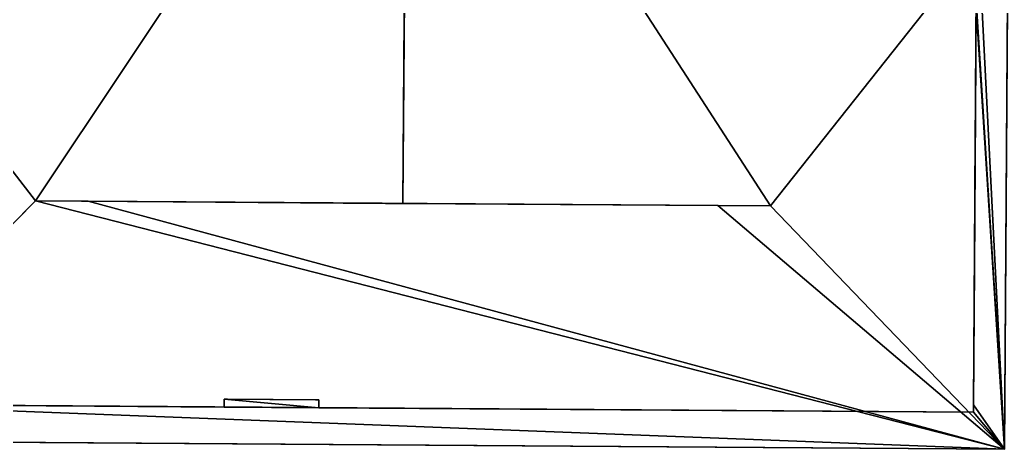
# Model space of a CAD drawing. Extents: x -544 to 100, y -201 to 540.
# Drawn here: x -307.9 to 94.2, y -200.6 to -25.6 of the extents above; entities that cross this region are included whole.
import ezdxf

# ---------------------------------------------------------------- set-up
doc = ezdxf.new("R2010")
doc.units = 0
doc.header["$MEASUREMENT"] = 0
doc.layers.get('0').update_dxf_attribs({"color": 13, "linetype": 'CONTINUOUS'})
doc.layers.add('ANNOTATIONS', color=221, linetype='CONTINUOUS')

# ---------------------------------------------------------------- blocks, each defined once
blk = doc.blocks.new('GROUP9_1')
at = {"color": 0}
for p, q in [((-16.1, 5.31), (-18.19, 3.46)), ((-13.61, 6.57), (-16.1, 5.31)), ((-10.88, 7.14), (-13.61, 6.57)), ((-8.09, 6.98), (-10.88, 7.14)), ((-5.45, 6.1), (-8.09, 6.98)), ((-3.11, 4.57), (-5.45, 6.1)), ((-1.26, 2.49), (-3.11, 4.57)), ((-19.72, 1.12), (-20.59, -1.52)), ((-18.19, 3.46), (-19.72, 1.12)), ((0, 0), (-1.26, 2.49)), ((0.57, -2.73), (0, 0)), ((-20.59, -1.52), (-20.75, -4.31)), ((0.41, -5.52), (0.57, -2.73)), ((-20.75, -4.31), (-20.18, -7.04)), ((-20.18, -7.04), (-18.93, -9.53)), ((-0.47, -8.17), (0.41, -5.52)), ((-18.93, -9.53), (-17.07, -11.62)), ((-17.07, -11.62), (-14.74, -13.15)), ((-4.08, -12.36), (-2, -10.5)), ((-2, -10.5), (-0.47, -8.17)), ((-14.74, -13.15), (-12.09, -14.02)), ((-12.09, -14.02), (-9.3, -14.18)), ((-9.3, -14.18), (-6.57, -13.61)), ((-6.57, -13.61), (-4.08, -12.36))]:
    blk.add_line(p, q, dxfattribs=at)
mesh = blk.add_polyface(dxfattribs=at)
corners = [(-20.18, -7.04), (-20.59, -1.52), (-20.75, -4.31), (-19.72, 1.12), (-18.93, -9.53), (-18.19, 3.46), (-17.07, -11.62), (-16.1, 5.31), (-14.74, -13.15), (-13.61, 6.57), (-12.09, -14.02), (-10.88, 7.14), (-9.3, -14.18), (-8.09, 6.98), (-6.57, -13.61), (-5.45, 6.1), (-4.08, -12.36), (-3.11, 4.57), (-2, -10.5), (-1.26, 2.49), (-0.47, -8.17), (0, 0), (0.41, -5.52), (0.57, -2.73)]
mesh.append_faces([[corners[k] for k in face] for face in [(0, 1, 2), (21, 22, 23)]], dxfattribs={"vtx0": -1, "color": 0})
mesh.append_faces([[corners[k] for k in face] for face in [(1, 0, 3), (3, 4, 5), (5, 6, 7), (7, 8, 9), (9, 10, 11), (11, 12, 13), (13, 14, 15), (15, 16, 17), (17, 18, 19), (19, 20, 21)]], dxfattribs={"vtx0": -1, "vtx1": -1, "color": 0})
mesh.append_faces([[corners[k] for k in face] for face in [(3, 0, 4), (5, 4, 6), (7, 6, 8), (9, 8, 10), (11, 10, 12), (13, 12, 14), (15, 14, 16), (17, 16, 18), (19, 18, 20), (21, 20, 22)]], dxfattribs={"vtx0": -1, "vtx2": -1, "color": 0})
blk = doc.blocks.new('GROUP4_1')
at = {"color": 0}
for p, q in [((0, 0), (0, -61.09)), ((22.97, 0), (0, 0)), ((22.97, -61.09), (22.97, 0)), ((0, -61.09), (22.97, -61.09))]:
    blk.add_line(p, q, dxfattribs=at)
mesh = blk.add_polyface(dxfattribs=at)
corners = [(22.97, -61.09), (0, 0), (0, -61.09), (22.97, 0)]
mesh.append_faces([[corners[k] for k in face] for face in [(0, 1, 2), (1, 0, 3)]], dxfattribs={"vtx0": -1, "color": 0})
blk = doc.blocks.new('GROUP7_1')
at = {"color": 0}
for p, q in [((0, 48.33), (-35.89, 48.33)), ((-35.89, 48.33), (-35.89, 0)), ((0, 0), (0, 48.33)), ((-35.89, 0), (0, 0))]:
    blk.add_line(p, q, dxfattribs=at)
mesh = blk.add_polyface(dxfattribs=at)
corners = [(0, 0), (-35.89, 48.33), (-35.89, 0), (0, 48.33)]
mesh.append_faces([[corners[k] for k in face] for face in [(0, 1, 2), (1, 0, 3)]], dxfattribs={"vtx0": -1, "color": 0})

msp = doc.modelspace()

# ---------------------------------------------------------------- linework, layer by layer
at = {"color": 0}
for p, q in [((-150.45, 127.44, 208.76), (-152.03, -100.43, 208.76)), ((-150.45, 127.44, 208.76), (-152.03, -100.43, 208.76)), ((80.08, -182.46, 3.75), (81.54, 28.5, 3.75)), ((92.72, -200.56, 97.6), (94.25, 20.78, 97.6)), ((92.72, -200.56, 97.6), (94.25, 20.78, 97.6)), ((92.72, -200.56, 105.21), (94.25, 20.78, 105.21)), ((92.72, -200.56, 105.21), (94.25, 20.78, 105.21)), ((81.2, -20.69, 97.6), (80.08, -182.46, 97.6)), ((81.2, -20.69, 97.6), (80.08, -182.46, 97.6)), ((80.46, -126.71, 19.97), (80.69, -94.14, 19.97)), ((80.69, -94.14, 97.02), (80.46, -126.71, 97.02)), ((80.46, -126.71, 19.97), (80.69, -94.14, 19.97)), ((80.69, -94.14, 97.02), (80.46, -126.71, 97.02)), ((80.69, -94.14, 19.97), (80.69, -94.14, 97.02)), ((80.69, -94.14, 19.97), (80.69, -94.14, 97.02)), ((-398.13, -197.16, 105.21), (-301.51, -99.39, 145.69)), ((-398.13, -197.16, 105.21), (-301.51, -99.39, 145.69)), ((-301.51, -99.39, 145.69), (-152.03, -100.43, 208.76)), ((-280.18, -99.54, 145.69), (-301.51, -99.39, 145.69)), ((-301.51, -99.39, 145.69), (-152.03, -100.43, 208.76)), ((-280.18, -99.54, 145.69), (-301.51, -99.39, 145.69)), ((-23.87, -101.31, 145.69), (-280.18, -99.54, 145.69)), ((-280.18, -99.54, 145.69), (-152.03, -100.43, 199.76)), ((-280.18, -99.54, 145.69), (-152.03, -100.43, 199.76)), ((-23.87, -101.31, 145.69), (-280.18, -99.54, 145.69)), ((-152.03, -100.43, 199.76), (-23.87, -101.31, 145.69)), ((-152.03, -100.43, 199.76), (-23.87, -101.31, 145.69)), ((-152.03, -100.43, 208.76), (-2.54, -101.46, 145.69)), ((-152.03, -100.43, 208.76), (-2.54, -101.46, 145.69)), ((80.49, -123.05, 23.95), (80.66, -97.8, 23.95)), ((80.66, -97.8, 93.03), (80.49, -123.05, 93.03)), ((80.66, -97.8, 93.03), (80.49, -123.05, 93.03)), ((80.49, -123.05, 23.95), (80.66, -97.8, 23.95)), ((80.66, -97.8, 23.95), (80.66, -97.8, 93.03)), ((80.66, -97.8, 23.95), (80.66, -97.8, 93.03)), ((-2.54, -101.46, 145.69), (-23.87, -101.31, 145.69)), ((-2.54, -101.46, 145.69), (-23.87, -101.31, 145.69)), ((-2.54, -101.46, 145.69), (92.72, -200.56, 105.21)), ((-2.54, -101.46, 145.69), (92.72, -200.56, 105.21)), ((80.49, -123.05, 93.03), (80.49, -123.05, 23.95)), ((80.49, -123.05, 93.03), (80.49, -123.05, 23.95)), ((80.46, -126.71, 97.02), (80.46, -126.71, 19.97)), ((80.46, -126.71, 97.02), (80.46, -126.71, 19.97)), ((-224.84, -183.35, 45.21), (-224.82, -180.16, 45.21)), ((-224.84, -183.35, 96.21), (-224.82, -180.16, 96.21)), ((-224.84, -183.35, 45.21), (-224.82, -180.16, 45.21)), ((-224.84, -183.35, 96.21), (-224.82, -180.16, 96.21)), ((-224.82, -180.16, 96.21), (-224.82, -180.16, 45.21)), ((-224.82, -180.16, 45.21), (-186.25, -180.43, 45.21)), ((-186.25, -180.43, 96.21), (-224.82, -180.16, 96.21)), ((-224.82, -180.16, 96.21), (-224.82, -180.16, 45.21)), ((-224.82, -180.16, 45.21), (-186.25, -180.43, 45.21)), ((-186.25, -180.43, 96.21), (-224.82, -180.16, 96.21)), ((-186.28, -183.62, 45.21), (-186.25, -180.43, 45.21)), ((-186.25, -180.43, 96.21), (-186.28, -183.62, 96.21)), ((-186.28, -183.62, 45.21), (-186.25, -180.43, 45.21)), ((-186.25, -180.43, 96.21), (-186.28, -183.62, 96.21)), ((-186.25, -180.43, 45.21), (-186.25, -180.43, 96.21)), ((-186.25, -180.43, 45.21), (-186.25, -180.43, 96.21)), ((80.06, -185.46, 97.6), (-383.02, -182.25, 97.6)), ((-383.02, -182.25, 15.25), (80.06, -185.46, 15.25)), ((-383.02, -182.25, 15.25), (80.06, -185.46, 15.25)), ((80.06, -185.46, 97.6), (-383.02, -182.25, 97.6)), ((-224.84, -183.35, 45.21), (-224.84, -183.35, 96.21)), ((-186.28, -183.62, 45.21), (-224.84, -183.35, 45.21)), ((-224.84, -183.35, 96.21), (-186.28, -183.62, 96.21)), ((-186.28, -183.62, 45.21), (-224.84, -183.35, 45.21)), ((-224.84, -183.35, 45.21), (-224.84, -183.35, 96.21)), ((-224.84, -183.35, 96.21), (-186.28, -183.62, 96.21)), ((-186.28, -183.62, 96.21), (-186.28, -183.62, 45.21)), ((-186.28, -183.62, 96.21), (-186.28, -183.62, 45.21)), ((80.08, -182.46, 97.6), (80.06, -185.46, 97.6)), ((80.08, -182.46, 97.6), (80.06, -185.46, 97.6)), ((80.06, -185.46, 3.75), (80.08, -182.46, 3.75)), ((80.08, -182.46, 3.75), (80.08, -182.46, 97.6)), ((80.08, -182.46, 3.75), (80.08, -182.46, 97.6)), ((80.06, -185.46, 15.25), (80.06, -185.46, 3.75)), ((80.06, -185.46, 15.25), (80.06, -185.46, 97.6)), ((80.06, -185.46, 15.25), (80.06, -185.46, 3.75)), ((80.06, -185.46, 15.25), (80.06, -185.46, 97.6)), ((-398.13, -197.16, 105.21), (92.72, -200.56, 105.21)), ((92.72, -200.56, 97.6), (-398.13, -197.16, 97.6)), ((92.72, -200.56, 97.6), (-398.13, -197.16, 97.6)), ((-398.13, -197.16, 105.21), (92.72, -200.56, 105.21)), ((92.72, -200.56, 105.21), (92.72, -200.56, 97.6)), ((92.72, -200.56, 105.21), (92.72, -200.56, 97.6))]:
    msp.add_line(p, q, dxfattribs=at)
at = {"color": 251}
msp.add_line((-383.02, -182.25, 3.75), (80.06, -185.46, 3.75), dxfattribs=at)

# ---------------------------------------------------------------- block references
at = {"layer": 'ANNOTATIONS', "color": 251, "extrusion": (-0.006927, -0.999976, 3.00611e-10), "rotation": 360}
msp.add_blockref('GROUP9_1', (-143.66, 187.58, 101.48), dxfattribs=at)
at = {"layer": 'ANNOTATIONS', "color": 161, "extrusion": (0.999976, -0.006927, 3.85994e-10), "yscale": 1.09, "rotation": 360}
msp.add_blockref('GROUP4_1', (-121.35, 91.79, 81.34), dxfattribs=at)
at = {"layer": 'ANNOTATIONS', "color": 161, "extrusion": (-0.006927, -0.999976, 0)}
msp.add_blockref('GROUP7_1', (-186.33, 46.54, 181.71), dxfattribs=at)

# ---------------------------------------------------------------- meshes
at = {"color": 251}
mesh = msp.add_polyface(dxfattribs=at)
corners = [(-301.51, -99.39, 145.69), (-396.6, 24.18, 105.21), (-398.13, -197.16, 105.21), (-150.45, 127.44, 208.76), (-152.03, -100.43, 208.76)]
mesh.append_faces([[corners[k] for k in face] for face in [(0, 1, 2), (3, 0, 4)]], dxfattribs={"vtx0": -1, "color": 251})
mesh.append_faces([[corners[k] for k in face] for face in [(1, 0, 3)]], dxfattribs={"vtx0": -1, "vtx1": -1, "color": 251})
mesh = msp.add_polyface(dxfattribs=at)
corners = [(-2.54, -101.46, 145.69), (-150.45, 127.44, 208.76), (-152.03, -100.43, 208.76), (94.25, 20.78, 105.21), (92.72, -200.56, 105.21)]
mesh.append_faces([[corners[k] for k in face] for face in [(0, 1, 2), (3, 0, 4)]], dxfattribs={"vtx0": -1, "color": 251})
mesh.append_faces([[corners[k] for k in face] for face in [(1, 0, 3)]], dxfattribs={"vtx0": -1, "vtx1": -1, "color": 251})
mesh = msp.add_polyface(dxfattribs=at)
corners = [(-381.58, 25.04, 97.6), (-383.02, -182.25, 97.6), (-396.59, 25.14, 97.6), (60.73, 28.64, 97.6), (78.22, -17.67, 97.6), (60.41, -17.54, 97.6), (78.54, 28.52, 97.6), (81.22, -17.69, 97.6), (81.49, 20.87, 97.6), (81.54, 28.5, 97.6), (-398.13, -197.16, 97.6), (92.72, -200.56, 97.6), (-396.69, 10.84, 97.6), (-396.68, 12.84, 97.6), (80.06, -185.46, 97.6), (80.08, -182.46, 97.6), (81.2, -20.69, 97.6), (94.25, 20.78, 97.6)]
mesh.append_faces([[corners[k] for k in face] for face in [(3, 4, 5), (8, 6, 9), (11, 8, 17)]], dxfattribs={"vtx0": -1, "color": 251})
mesh.append_faces([[corners[k] for k in face] for face in [(4, 6, 7), (10, 1, 11)]], dxfattribs={"vtx0": -1, "vtx1": -1, "color": 251})
mesh.append_faces([[corners[k] for k in face] for face in [(7, 6, 8), (11, 7, 8)]], dxfattribs={"vtx0": -1, "vtx1": -1, "vtx2": -1, "color": 251})
mesh.append_faces([[corners[k] for k in face] for face in [(4, 3, 6), (1, 10, 12), (1, 12, 13), (1, 13, 2), (11, 1, 14), (11, 14, 15), (11, 15, 16), (11, 16, 7)]], dxfattribs={"vtx0": -1, "vtx2": -1, "color": 251})
mesh.append_faces([[corners[k] for k in face] for face in [(0, 1, 2)]], dxfattribs={"vtx1": -1, "color": 251})
at = {"color": 250}
mesh = msp.add_polyface(dxfattribs=at)
corners = [(80.08, -182.46, 3.75), (80.46, -126.71, 19.97), (80.08, -182.46, 97.6), (81.2, -20.69, 8.28), (81.54, 28.5, 3.75), (80.69, -94.14, 19.97), (80.69, -94.14, 97.02), (81.22, -17.69, 8.28), (81.54, 28.5, 8.28), (80.46, -126.71, 97.02), (81.2, -20.69, 97.6)]
mesh.append_faces([[corners[k] for k in face] for face in [(7, 4, 8)]], dxfattribs={"vtx0": -1, "color": 250})
mesh.append_faces([[corners[k] for k in face] for face in [(0, 1, 2), (1, 3, 5), (5, 3, 6), (3, 4, 7), (2, 9, 10), (9, 2, 1), (10, 6, 3)]], dxfattribs={"vtx0": -1, "vtx1": -1, "color": 250})
mesh.append_faces([[corners[k] for k in face] for face in [(1, 0, 3)]], dxfattribs={"vtx0": -1, "vtx1": -1, "vtx2": -1, "color": 250})
mesh.append_faces([[corners[k] for k in face] for face in [(3, 0, 4), (10, 9, 6)]], dxfattribs={"vtx0": -1, "vtx2": -1, "color": 250})
at = {"color": 59}
mesh = msp.add_polyface(dxfattribs=at)
corners = [(94.25, 20.78, 97.6), (92.72, -200.56, 105.21), (92.72, -200.56, 97.6), (94.25, 20.78, 105.21)]
mesh.append_faces([[corners[k] for k in face] for face in [(0, 1, 2), (1, 0, 3)]], dxfattribs={"vtx0": -1, "color": 59})
at = {"color": 251}
mesh = msp.add_polyface(dxfattribs=at)
corners = [(80.46, -126.71, 19.97), (80.49, -123.05, 23.95), (80.46, -126.71, 97.02), (80.69, -94.14, 19.97), (80.66, -97.8, 23.95), (80.66, -97.8, 93.03), (80.49, -123.05, 93.03), (80.69, -94.14, 97.02)]
mesh.append_faces([[corners[k] for k in face] for face in [(0, 1, 2), (1, 3, 4), (4, 3, 5), (2, 6, 7), (6, 2, 1), (7, 5, 3)]], dxfattribs={"vtx0": -1, "vtx1": -1, "color": 251})
mesh.append_faces([[corners[k] for k in face] for face in [(1, 0, 3), (7, 6, 5)]], dxfattribs={"vtx0": -1, "vtx2": -1, "color": 251})
mesh = msp.add_polyface(dxfattribs=at)
corners = [(92.72, -200.56, 105.21), (-301.51, -99.39, 145.69), (-398.13, -197.16, 105.21), (-280.18, -99.54, 145.69), (-23.87, -101.31, 145.69), (-2.54, -101.46, 145.69)]
mesh.append_faces([[corners[k] for k in face] for face in [(0, 1, 2), (4, 0, 5)]], dxfattribs={"vtx0": -1, "color": 251})
mesh.append_faces([[corners[k] for k in face] for face in [(1, 0, 3), (3, 0, 4)]], dxfattribs={"vtx0": -1, "vtx1": -1, "color": 251})
mesh = msp.add_polyface(dxfattribs=at)
corners = [(-152.03, -100.43, 208.76), (-23.87, -101.31, 145.69), (-2.54, -101.46, 145.69), (-152.03, -100.43, 199.76), (-301.51, -99.39, 145.69), (-280.18, -99.54, 145.69)]
mesh.append_faces([[corners[k] for k in face] for face in [(0, 1, 2), (3, 4, 5)]], dxfattribs={"vtx0": -1, "color": 251})
mesh.append_faces([[corners[k] for k in face] for face in [(1, 0, 3), (4, 3, 0)]], dxfattribs={"vtx0": -1, "vtx1": -1, "color": 251})
at = {"color": 250}
mesh = msp.add_polyface(dxfattribs=at)
corners = [(-23.87, -101.31, 145.69), (-150.93, -100.43, 173.97), (-280.18, -99.54, 145.69), (-148.44, -100.45, 175.23), (-146.36, -100.46, 177.08), (-144.83, -100.48, 179.42), (-143.95, -100.48, 182.06), (-143.79, -100.48, 184.85), (-144.36, -100.48, 187.58), (-145.62, -100.47, 190.07), (-152.03, -100.43, 199.76), (-153.66, -100.41, 173.4), (-147.47, -100.46, 192.16), (-149.81, -100.44, 193.69), (-152.46, -100.42, 194.56), (-155.24, -100.4, 194.72), (-160.47, -100.37, 192.9), (-162.55, -100.35, 191.04), (-164.08, -100.34, 188.71), (-164.95, -100.34, 186.06), (-165.11, -100.33, 183.27), (-164.54, -100.34, 180.54), (-163.29, -100.35, 178.05), (-161.43, -100.36, 175.97), (-159.1, -100.38, 174.44), (-156.45, -100.39, 173.56), (-157.97, -100.38, 194.15)]
mesh.append_faces([[corners[k] for k in face] for face in [(0, 1, 2), (1, 0, 3), (3, 0, 4), (4, 0, 5), (5, 0, 6), (6, 0, 7), (7, 0, 8), (8, 0, 9), (9, 10, 12), (12, 10, 13), (13, 10, 14), (14, 10, 15), (2, 16, 10), (16, 2, 17), (17, 2, 18), (18, 2, 19), (19, 2, 20), (20, 2, 21), (21, 2, 22), (22, 2, 23), (23, 2, 24), (24, 2, 25), (25, 2, 11)]], dxfattribs={"vtx0": -1, "vtx1": -1, "color": 250})
mesh.append_faces([[corners[k] for k in face] for face in [(9, 0, 10), (2, 1, 11), (10, 16, 26), (10, 26, 15)]], dxfattribs={"vtx0": -1, "vtx2": -1, "color": 250})
at = {"color": 251}
mesh = msp.add_polyface(dxfattribs=at)
corners = [(80.49, -123.05, 23.95), (80.5, -121.91, 25.2), (80.49, -123.05, 93.03), (80.66, -97.8, 23.95), (80.66, -98.94, 25.2), (80.66, -98.94, 91.79), (80.5, -121.91, 91.79), (80.66, -97.8, 93.03)]
mesh.append_faces([[corners[k] for k in face] for face in [(0, 1, 2), (1, 3, 4), (4, 3, 5), (2, 6, 7), (6, 2, 1), (7, 5, 3)]], dxfattribs={"vtx0": -1, "vtx1": -1, "color": 251})
mesh.append_faces([[corners[k] for k in face] for face in [(1, 0, 3), (7, 6, 5)]], dxfattribs={"vtx0": -1, "vtx2": -1, "color": 251})
at = {"color": 0}
mesh = msp.add_polyface(dxfattribs=at)
corners = [(-224.82, -180.16, 45.21), (-224.84, -183.35, 96.21), (-224.84, -183.35, 45.21), (-224.82, -180.16, 96.21)]
mesh.append_faces([[corners[k] for k in face] for face in [(0, 1, 2), (1, 0, 3)]], dxfattribs={"vtx0": -1, "color": 0})
mesh = msp.add_polyface(dxfattribs=at)
corners = [(-186.28, -183.62, 45.21), (-224.82, -180.16, 45.21), (-224.84, -183.35, 45.21), (-186.25, -180.43, 45.21)]
mesh.append_faces([[corners[k] for k in face] for face in [(0, 1, 2), (1, 0, 3)]], dxfattribs={"vtx0": -1, "color": 0})
mesh = msp.add_polyface(dxfattribs=at)
corners = [(-224.82, -180.16, 96.21), (-186.28, -183.62, 96.21), (-224.84, -183.35, 96.21), (-186.25, -180.43, 96.21)]
mesh.append_faces([[corners[k] for k in face] for face in [(0, 1, 2), (1, 0, 3)]], dxfattribs={"vtx0": -1, "color": 0})
mesh = msp.add_polyface(dxfattribs=at)
corners = [(-186.25, -180.43, 45.21), (-187.59, -180.42, 46.54), (-224.82, -180.16, 45.21), (-186.25, -180.43, 96.21), (-187.59, -180.42, 94.88), (-223.48, -180.17, 94.88), (-223.48, -180.17, 46.54), (-224.82, -180.16, 96.21)]
mesh.append_faces([[corners[k] for k in face] for face in [(0, 1, 2), (1, 3, 4), (4, 3, 5), (2, 6, 7), (6, 2, 1), (7, 5, 3)]], dxfattribs={"vtx0": -1, "vtx1": -1, "color": 0})
mesh.append_faces([[corners[k] for k in face] for face in [(1, 0, 3), (7, 6, 5)]], dxfattribs={"vtx0": -1, "vtx2": -1, "color": 0})
mesh = msp.add_polyface(dxfattribs=at)
corners = [(-186.25, -180.43, 96.21), (-186.28, -183.62, 45.21), (-186.28, -183.62, 96.21), (-186.25, -180.43, 45.21)]
mesh.append_faces([[corners[k] for k in face] for face in [(0, 1, 2), (1, 0, 3)]], dxfattribs={"vtx0": -1, "color": 0})
at = {"color": 251}
mesh = msp.add_polyface(dxfattribs=at)
corners = [(80.06, -185.46, 15.25), (-383.02, -182.25, 3.75), (80.06, -185.46, 3.75), (-383.02, -182.25, 15.25)]
mesh.append_faces([[corners[k] for k in face] for face in [(0, 1, 2), (1, 0, 3)]], dxfattribs={"vtx0": -1, "color": 251})
at = {"color": 250}
mesh = msp.add_polyface(dxfattribs=at)
corners = [(80.06, -185.46, 15.25), (-186.28, -183.62, 45.21), (-383.02, -182.25, 15.25), (80.06, -185.46, 97.6), (-186.28, -183.62, 96.21), (-224.84, -183.35, 96.21), (-224.84, -183.35, 45.21), (-383.02, -182.25, 97.6)]
mesh.append_faces([[corners[k] for k in face] for face in [(0, 1, 2), (1, 3, 4), (4, 3, 5), (2, 6, 7), (6, 2, 1), (7, 5, 3)]], dxfattribs={"vtx0": -1, "vtx1": -1, "color": 250})
mesh.append_faces([[corners[k] for k in face] for face in [(1, 0, 3), (7, 6, 5)]], dxfattribs={"vtx0": -1, "vtx2": -1, "color": 250})
at = {"color": 251}
mesh = msp.add_polyface(dxfattribs=at)
corners = [(80.08, -182.46, 3.75), (80.06, -185.46, 15.25), (80.06, -185.46, 3.75), (80.08, -182.46, 97.6), (80.06, -185.46, 97.6)]
mesh.append_faces([[corners[k] for k in face] for face in [(0, 1, 2), (1, 3, 4)]], dxfattribs={"vtx0": -1, "color": 251})
mesh.append_faces([[corners[k] for k in face] for face in [(3, 1, 0)]], dxfattribs={"vtx0": -1, "vtx1": -1, "color": 251})
at = {"color": 59}
mesh = msp.add_polyface(dxfattribs=at)
corners = [(92.72, -200.56, 105.21), (-398.13, -197.16, 97.6), (92.72, -200.56, 97.6), (-398.13, -197.16, 105.21)]
mesh.append_faces([[corners[k] for k in face] for face in [(0, 1, 2), (1, 0, 3)]], dxfattribs={"vtx0": -1, "color": 59})

doc.saveas('drawing.dxf')
